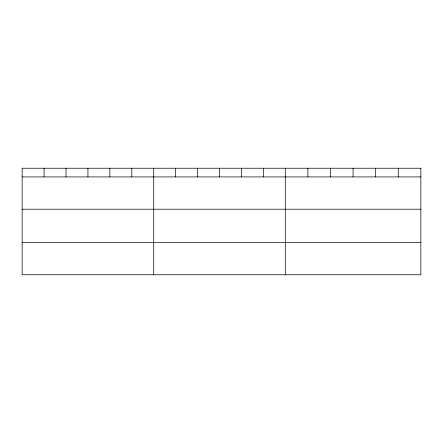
<?xml version="1.0" encoding="UTF-8"?>
<svg xmlns="http://www.w3.org/2000/svg" width="443" height="443" viewBox="0 0 443 443"><rect width="100%" height="100%" fill="white"/><g stroke="black" fill="none" stroke-linecap="round" stroke-linejoin="round"><path stroke-width="0.66" d="M22.15 176.923L420.85 176.923M22.15 209.212L420.85 209.212M22.15 242.482L420.85 242.482M398.257 168.229L398.257 176.923M375.664 168.229L375.664 176.923M353.071 168.229L353.071 176.923M330.478 168.229L330.478 176.923M307.885 168.229L307.885 176.923M285.292 168.229L285.292 274.771M263.363 168.229L263.363 176.923M241.435 168.229L241.435 176.923M219.506 168.229L219.506 176.923M197.578 168.229L197.578 176.923M175.649 168.229L175.649 176.923M153.721 168.229L153.721 274.771M131.792 168.229L131.792 176.923M109.864 168.229L109.864 176.923M87.936 168.229L87.936 176.923M66.007 168.229L66.007 176.923M44.078 168.229L44.078 176.923M420.85 168.229L22.15 168.229L22.15 274.771L420.85 274.771L420.85 168.229"/></g></svg>
